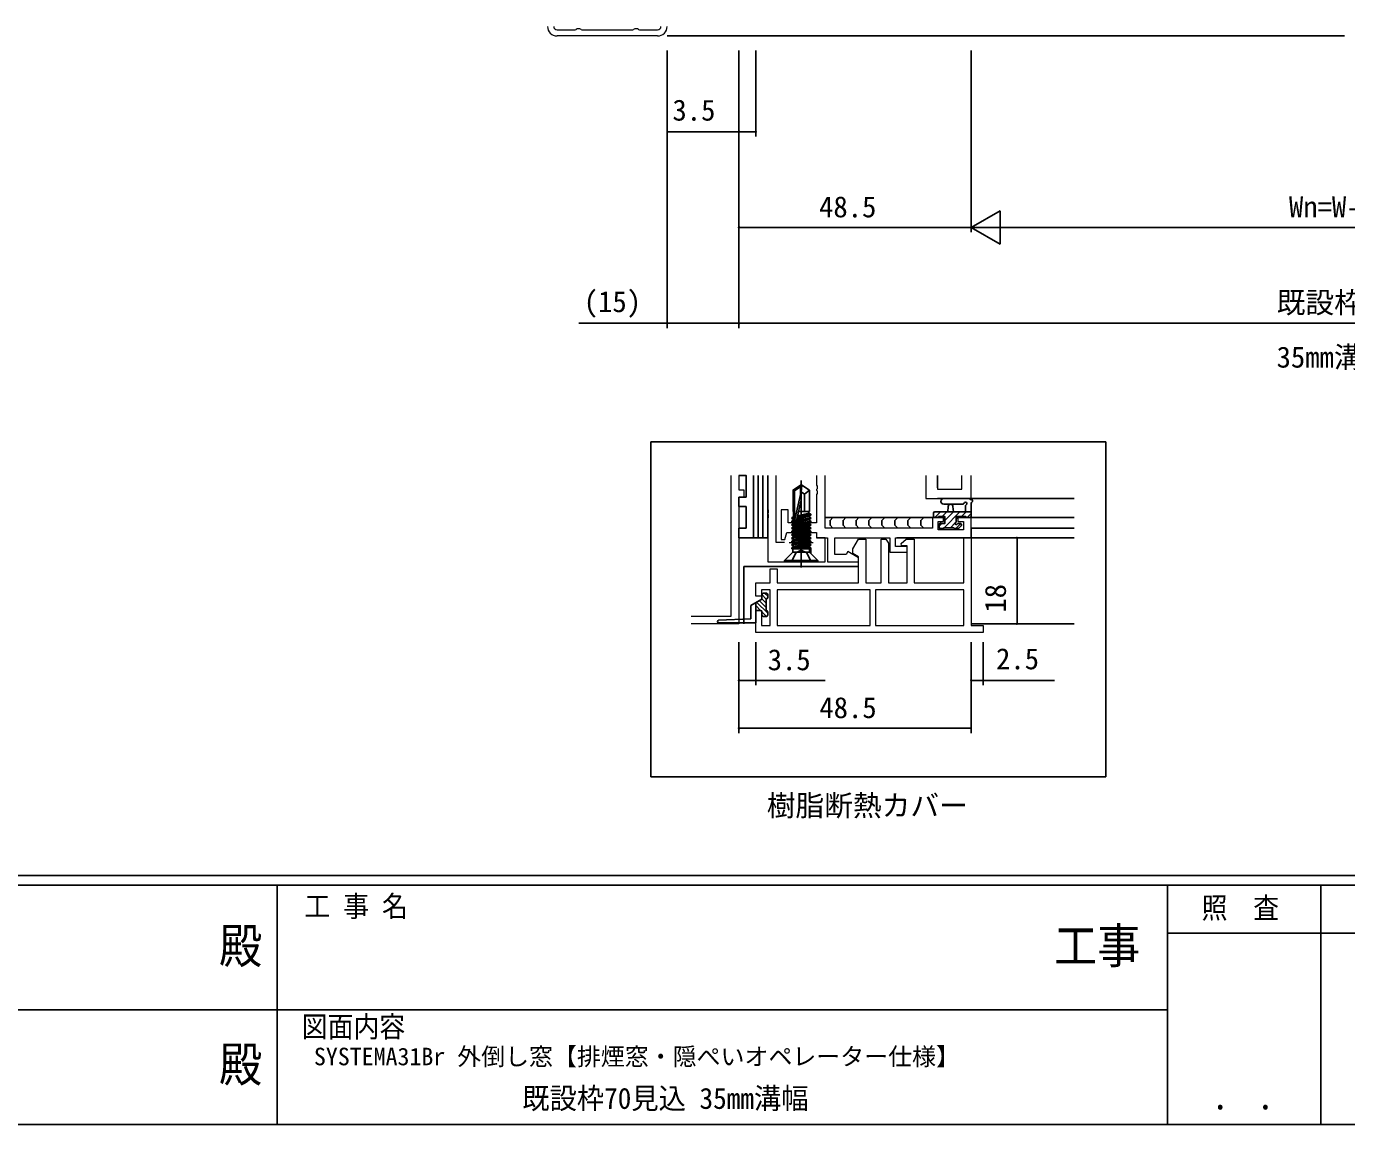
# Model space of a CAD drawing. Units: millimetres, scale not verified. Extents: x -567 to 567, y -403 to 403.
# Drawn here: x -65.1 to 210.7, y -403 to -173.6 of the extents above; entities that cross this region are included whole.
import ezdxf
from ezdxf.enums import TextEntityAlignment as Align

# ---------------------------------------------------------------- set-up
doc = ezdxf.new("R2010")
doc.units = ezdxf.units.MM
doc.header["$LTSCALE"] = 2
for name, color, linetype in [('0-0_0', 7, 'Continuous'), ('0-1_USER1', 3, 'Continuous'), ('0-3_YKK_12', 2, 'Continuous'), ('0-4_YKK_13', 4, 'Continuous'), ('0-6_YKK_D', 6, 'Continuous'), ('0-7_YKK_ZWAK', 7, 'Continuous')]:
    doc.layers.add(name, color=color, linetype=linetype)
doc.layers.add('0-2_YKK_11', color=7, linetype='Continuous', lineweight=18)
doc.styles.add('ＭＳ ゴシック', font='')
doc.styles.get('ＭＳ ゴシック').set_extended_font_data('MS Gothic')

msp = doc.modelspace()

# ---------------------------------------------------------------- linework, layer by layer
at = {"layer": '0-0_0'}
for p, q in [((65.398, -260.39), (65.398, -330.39)), ((65.398, -260.39), (160.398, -260.39)), ((160.398, -260.39), (160.398, -330.39)), ((160.398, -330.39), (65.398, -330.39))]:
    msp.add_line(p, q, dxfattribs=at)
at = {"layer": '0-2_YKK_11'}
for p, q in [((66.79, -175.626), (45.79, -175.626)), ((82.16, -296.794), (82.16, -267.424)), ((125.29, -267.424), (125.29, -270.294)), ((130.79, -291.324), (112.29, -291.324)), ((73.79, -296.794), (82.16, -296.794)), ((91.79, -298.724), (111.19, -298.724))]:
    msp.add_line(p, q, dxfattribs=at)
at = {"layer": '0-2_YKK_11', "color": 2}
for p, q in [((96.79, -278.924), (96.79, -283.924)), ((94.29, -281.424), (99.29, -281.424))]:
    msp.add_line(p, q, dxfattribs=at)
at = {"layer": '0-2_YKK_11'}
for points in [[(45.79, -174.326), (49.597, -174.326), (49.757, -174.28)], [(50.823, -174.28), (50.983, -174.326), (61.597, -174.326), (61.757, -174.28)], [(62.823, -174.28), (62.983, -174.326), (66.79, -174.326)], [(83.79, -267.424), (83.79, -270.424), (84.79, -270.424), (84.79, -271.924), (83.79, -271.924), (83.79, -298.424), (73.79, -298.424)], [(89.79, -267.424), (89.79, -274.466), (89.91, -274.649), (89.91, -275.199), (89.79, -275.383), (89.79, -275.466), (89.91, -275.649), (89.91, -276.199), (89.79, -276.383), (89.79, -285.424), (96.332, -285.424), (96.515, -285.304), (97.065, -285.304), (97.248, -285.424), (101.79, -285.424), (101.79, -280.424), (100.04, -280.424)], [(93.303, -281.424), (91.59, -281.424), (91.59, -267.424)], [(99.99, -267.424), (99.99, -269.466), (100.11, -269.649), (100.11, -270.199), (99.99, -270.383), (99.99, -270.466), (100.11, -270.649), (100.11, -271.199), (99.99, -271.383), (99.99, -277.324), (94.09, -277.324), (94.09, -274.624), (92.59, -274.624), (92.59, -280.824), (93.39, -280.824), (93.79, -279.324), (99.99, -279.324), (99.99, -280.424), (102.29, -280.424), (102.29, -285.424), (108.79, -285.424), (108.79, -284.624), (106.522, -283.315), (106.169, -283.924), (103.79, -283.924), (103.79, -280.424), (115.29, -280.424), (115.29, -283.424), (118.89, -283.424), (118.89, -282.224), (116.49, -282.224), (116.49, -280.424), (132.29, -280.424), (132.29, -276.224), (129.49, -276.224), (129.49, -277.024), (130.66, -277.024), (130.66, -278.794), (125.39, -278.794), (125.39, -277.024)], [(125.39, -277.024), (126.49, -277.024), (126.49, -276.224), (124.19, -276.224), (124.19, -278.424), (101.79, -278.424), (101.79, -267.424)], [(122.79, -267.424), (122.79, -272.224), (132.29, -272.224), (132.29, -267.424)], [(125.29, -267.424), (125.29, -270.294), (130.36, -270.294), (130.36, -267.424)]]:
    msp.add_lwpolyline(points, dxfattribs=at)
for points in [[(134.79, -300.224), (87.29, -300.224), (87.29, -295.624), (88.49, -295.624), (88.49, -298.724), (90.29, -298.724), (90.29, -291.324), (88.49, -291.324), (88.49, -292.624), (87.29, -292.624), (87.29, -289.824), (90.29, -289.824), (90.29, -286.924), (91.79, -286.924), (91.79, -289.824), (108.79, -289.824), (108.79, -284.417), (107.59, -283.724), (107.59, -282.724), (108.745, -280.724), (110.29, -280.724), (110.29, -289.824), (113.49, -289.824), (113.49, -280.724), (114.49, -280.724), (114.99, -281.59), (114.99, -289.824), (118.89, -289.824), (118.89, -282.124), (117.764, -282.026), (117.644, -281.644), (118.739, -280.724), (120.39, -280.724), (120.39, -289.824), (130.79, -289.824), (130.79, -280.424), (132.29, -280.424), (132.29, -298.724), (134.79, -298.724)], [(91.79, -298.724), (111.19, -298.724), (111.19, -291.324), (91.79, -291.324)], [(130.79, -291.324), (112.29, -291.324), (112.29, -298.724), (130.79, -298.724)]]:
    msp.add_lwpolyline(points, close=True, dxfattribs=at)
for centre, radius, start, end in [((45.79, -173.626), 2, 180.00001, 269.99999), ((45.79, -173.626), 0.7, 180.00001, 269.99999), ((66.79, -173.626), 2, 270.00001, 359.99999), ((66.79, -173.626), 0.7, 270.00001, 359.99999), ((50.29, -175.126), 1, 57.79576, 122.20424), ((62.29, -175.126), 1, 57.79576, 122.20424)]:
    msp.add_arc(centre, radius, start, end, dxfattribs=at)
at = {"layer": '0-3_YKK_12'}
for p, q in [((68.79, -175.626), (210.29, -175.626)), ((125.29, -267.424), (125.29, -269.994)), ((153.79, -272.224), (125.29, -272.224)), ((126.79, -276.224), (101.79, -276.224)), ((129.19, -276.224), (153.79, -276.224)), ((132.29, -278.424), (132.29, -280.424)), ((153.79, -278.424), (132.29, -278.424)), ((116.79, -280.424), (153.79, -280.424)), ((153.79, -298.424), (132.332, -298.424))]:
    msp.add_line(p, q, dxfattribs=at)
at = {"layer": '0-4_YKK_13'}
for p, q in [((87.79, -280.424), (87.79, -267.424)), ((88.79, -280.424), (88.79, -267.424)), ((89.79, -280.424), (89.79, -267.424)), ((95.09, -270.47), (96.64, -269.424)), ((95.39, -270.629), (96.64, -269.786)), ((96.64, -269.424), (96.94, -269.424)), ((96.64, -271.386), (96.64, -269.424)), ((96.94, -269.424), (96.64, -269.424)), ((96.64, -271.386), (96.64, -269.786)), ((96.79, -286.627), (96.79, -268.499)), ((96.79, -270.931), (96.94, -269.424)), ((96.79, -272.531), (96.79, -269.424)), ((98.49, -270.47), (96.94, -269.424)), ((95.39, -276.476), (95.39, -270.629)), ((95.447, -276.634), (96.64, -271.386)), ((95.881, -276.531), (96.79, -272.531)), ((96.79, -270.823), (97.49, -271.324)), ((97.49, -271.324), (98.49, -270.47)), ((97.49, -274.924), (97.49, -271.324)), ((98.49, -274.924), (98.49, -270.47)), ((126.562, -272.224), (131.724, -272.224)), ((95.09, -274.924), (95.39, -274.924)), ((95.19, -274.924), (95.19, -276.018)), ((98.769, -275.712), (95.954, -276.21)), ((95.995, -276.028), (98.769, -275.537)), ((96.04, -275.833), (98.39, -275.318)), ((96.246, -274.924), (98.49, -274.924)), ((98.39, -274.924), (98.39, -275.318)), ((98.769, -275.537), (98.39, -275.318)), ((98.769, -275.712), (98.39, -275.931)), ((98.769, -275.712), (98.769, -275.537)), ((124.39, -275.324), (124.39, -275.924)), ((124.686, -276.224), (125.886, -275.024)), ((132.29, -275.024), (124.69, -275.024)), ((126.233, -276.024), (127.233, -275.024)), ((126.562, -273.424), (130.523, -273.427)), ((126.627, -278.324), (129.927, -275.024)), ((126.79, -276.814), (128.58, -275.024)), ((127.39, -275.024), (127.492, -273.88)), ((128.59, -275.024), (128.488, -273.88)), ((130.274, -276.024), (131.274, -275.024)), ((131.09, -273.844), (131.09, -275.024)), ((131.421, -276.224), (132.29, -275.355)), ((132.29, -275.924), (132.29, -273.244)), ((94.811, -276.237), (95.19, -276.018)), ((94.811, -276.237), (95.39, -276.135)), ((94.811, -276.937), (98.769, -276.237)), ((94.811, -276.412), (94.811, -276.237)), ((95.39, -276.309), (94.811, -276.412)), ((98.769, -276.412), (94.811, -277.112)), ((94.811, -276.412), (95.19, -276.631)), ((94.811, -276.937), (95.19, -276.718)), ((94.811, -277.637), (98.769, -276.937)), ((94.811, -277.112), (94.811, -276.937)), ((98.769, -277.112), (94.811, -277.812)), ((94.811, -277.112), (95.19, -277.331)), ((94.811, -277.637), (95.19, -277.418)), ((98.769, -277.637), (94.811, -278.337)), ((94.811, -277.812), (94.811, -277.637)), ((94.811, -277.812), (95.19, -278.031)), ((94.811, -278.512), (98.769, -277.812)), ((94.811, -278.337), (95.19, -278.118)), ((98.769, -278.337), (94.811, -279.037)), ((94.811, -278.512), (94.811, -278.337)), ((94.811, -278.512), (95.19, -278.731)), ((94.811, -279.212), (98.769, -278.512)), ((95.19, -276.018), (95.39, -275.975)), ((95.414, -276.582), (95.19, -276.631)), ((95.19, -276.631), (95.19, -276.718)), ((98.39, -276.631), (95.19, -277.331)), ((95.19, -276.718), (95.469, -276.657)), ((95.19, -277.418), (98.39, -276.718)), ((95.19, -277.331), (95.19, -277.418)), ((98.39, -277.331), (95.19, -278.031)), ((95.19, -278.118), (98.39, -277.418)), ((98.39, -278.031), (95.19, -278.731)), ((95.19, -278.031), (95.19, -278.118)), ((95.19, -278.818), (98.39, -278.118)), ((95.868, -276.57), (98.39, -276.018)), ((98.39, -275.931), (95.893, -276.477)), ((98.39, -275.924), (98.39, -276.018)), ((98.769, -276.237), (98.39, -276.018)), ((98.769, -276.412), (98.39, -276.631)), ((98.39, -276.631), (98.39, -276.718)), ((98.769, -277.112), (98.39, -277.331)), ((98.39, -277.331), (98.39, -277.418)), ((98.769, -277.637), (98.39, -277.418)), ((98.769, -277.812), (98.39, -278.031)), ((98.39, -278.031), (98.39, -278.118)), ((98.769, -278.337), (98.39, -278.118)), ((98.769, -278.512), (98.39, -278.731)), ((98.769, -276.412), (98.769, -276.237)), ((98.769, -277.812), (98.769, -277.637)), ((98.769, -278.512), (98.769, -278.337)), ((124.66, -276.224), (101.79, -276.224)), ((124.69, -276.224), (125.29, -276.224)), ((125.59, -278.014), (126.18, -277.424)), ((125.59, -277.724), (125.59, -278.224)), ((125.86, -277.024), (125.86, -277.427)), ((126.79, -276.224), (126.19, -276.224)), ((126.431, -278.52), (126.586, -278.365)), ((126.645, -276.224), (126.465, -276.404)), ((126.59, -278.324), (128.69, -278.324)), ((127.974, -278.324), (128.953, -277.345)), ((129.121, -278.524), (130.165, -277.48)), ((129.79, -276.224), (129.19, -276.224)), ((129.537, -276.224), (129.19, -276.572)), ((129.99, -277.424), (129.651, -277.424)), ((129.702, -278.437), (130.202, -277.937)), ((131.39, -276.224), (131.99, -276.224)), ((94.811, -279.037), (95.19, -278.818)), ((98.769, -279.037), (94.811, -279.737)), ((94.811, -279.212), (94.811, -279.037)), ((94.811, -279.212), (95.19, -279.431)), ((94.811, -279.912), (98.769, -279.212)), ((94.811, -279.737), (95.19, -279.518)), ((98.769, -279.737), (94.811, -280.437)), ((94.811, -279.912), (94.811, -279.737)), ((94.811, -279.912), (95.19, -280.131)), ((94.811, -280.612), (98.769, -279.912)), ((94.811, -280.437), (95.19, -280.218)), ((98.769, -280.437), (94.811, -281.137)), ((94.811, -280.612), (94.811, -280.437)), ((94.811, -280.612), (95.19, -280.831)), ((94.811, -281.312), (98.769, -280.612)), ((94.811, -281.137), (95.19, -280.918)), ((98.769, -281.137), (94.811, -281.837)), ((94.811, -281.312), (94.811, -281.137)), ((98.39, -278.731), (95.19, -279.431)), ((95.19, -278.731), (95.19, -278.818)), ((95.19, -279.518), (98.39, -278.818)), ((98.39, -279.431), (95.19, -280.131)), ((95.19, -279.431), (95.19, -279.518)), ((95.19, -280.218), (98.39, -279.518)), ((98.39, -280.131), (95.19, -280.831)), ((95.19, -280.131), (95.19, -280.218)), ((95.19, -280.918), (98.39, -280.218)), ((98.39, -280.831), (95.19, -281.531)), ((95.19, -280.831), (95.19, -280.918)), ((95.19, -281.618), (98.39, -280.918)), ((98.39, -278.731), (98.39, -278.818)), ((98.769, -279.037), (98.39, -278.818)), ((98.769, -279.212), (98.39, -279.431)), ((98.39, -279.431), (98.39, -279.518)), ((98.769, -279.737), (98.39, -279.518)), ((98.769, -279.912), (98.39, -280.131)), ((98.39, -280.131), (98.39, -280.218)), ((98.769, -280.437), (98.39, -280.218)), ((98.769, -280.612), (98.39, -280.831)), ((98.39, -280.831), (98.39, -280.918)), ((98.769, -281.137), (98.39, -280.918)), ((98.769, -279.212), (98.769, -279.037)), ((98.769, -279.912), (98.769, -279.737)), ((98.769, -280.612), (98.769, -280.437)), ((98.769, -281.312), (98.769, -281.137)), ((125.89, -278.524), (126.39, -278.524)), ((126.376, -278.526), (126.645, -278.794)), ((128.89, -278.524), (129.49, -278.524)), ((129.269, -278.526), (129.537, -278.794)), ((93.29, -285.194), (94.914, -283.571)), ((94.811, -281.312), (95.19, -281.531)), ((94.811, -282.012), (98.769, -281.312)), ((94.811, -281.837), (95.19, -281.618)), ((98.769, -281.837), (94.811, -282.537)), ((94.811, -282.012), (94.811, -281.837)), ((94.811, -282.012), (95.19, -282.231)), ((94.811, -282.712), (98.769, -282.012)), ((94.811, -282.537), (95.19, -282.318)), ((94.811, -282.724), (94.811, -282.537)), ((94.811, -282.724), (98.769, -282.724)), ((95.06, -283.217), (95.06, -282.724)), ((95.06, -283.424), (98.52, -283.424)), ((98.39, -281.531), (95.19, -282.231)), ((95.19, -281.531), (95.19, -281.618)), ((95.19, -282.318), (98.39, -281.618)), ((95.19, -282.231), (95.19, -282.318)), ((98.39, -282.231), (96.132, -282.724)), ((96.534, -282.724), (98.39, -282.318)), ((98.769, -281.312), (98.39, -281.531)), ((98.39, -281.531), (98.39, -281.618)), ((98.769, -281.837), (98.39, -281.618)), ((98.769, -282.012), (98.39, -282.231)), ((98.39, -282.231), (98.39, -282.318)), ((98.769, -282.537), (98.39, -282.318)), ((98.52, -283.217), (98.52, -282.724)), ((100.29, -285.194), (98.667, -283.571)), ((98.769, -282.012), (98.769, -281.837)), ((98.769, -282.768), (98.769, -283.625)), ((84.79, -286.424), (108.79, -286.424)), ((84.79, -286.424), (84.79, -298.424)), ((93.29, -285.424), (93.29, -285.194)), ((93.29, -285.194), (100.29, -285.194)), ((93.29, -285.424), (100.29, -285.424)), ((100.29, -285.424), (100.29, -285.194)), ((88.59, -292.274), (88.59, -293.224)), ((88.89, -291.974), (89.49, -291.974)), ((89.79, -292.616), (89.148, -291.974)), ((89.79, -292.274), (89.79, -292.924)), ((86.29, -294.552), (88.59, -293.224)), ((86.29, -297.374), (86.29, -294.552)), ((87.29, -293.975), (87.29, -298.174)), ((88.309, -295.625), (87.29, -294.606)), ((89.79, -296.208), (87.459, -293.877)), ((89.49, -295.01), (88.029, -293.549)), ((89.5, -293.224), (88.59, -292.314)), ((89.49, -294.112), (88.59, -293.212)), ((89.49, -295.624), (89.49, -293.224)), ((86.29, -297.374), (79.521, -297.675)), ((87.41, -295.624), (87.29, -295.504)), ((88.29, -295.624), (87.29, -295.624)), ((89.552, -296.868), (88.59, -295.906)), ((88.59, -295.924), (88.59, -296.574)), ((88.89, -296.874), (89.49, -296.874)), ((89.79, -295.924), (89.79, -296.574)), ((79.541, -298.174), (87.29, -298.174))]:
    msp.add_line(p, q, dxfattribs=at)
for points in [[(83.79, -271.924), (85.29, -271.924), (85.29, -267.424), (83.79, -267.424)], [(86.79, -267.424), (86.79, -280.424), (83.79, -280.424), (83.79, -278.424), (85.29, -278.424), (85.29, -273.924), (83.79, -273.924), (83.79, -271.924)], [(86.79, -267.424), (86.79, -280.424), (87.79, -280.424)], [(87.79, -267.424), (87.79, -280.424), (88.79, -280.424)], [(88.79, -267.424), (88.79, -280.424), (89.79, -280.424)], [(95.09, -274.924), (95.09, -270.47), (95.39, -270.629)], [(98.769, -277.112), (98.769, -276.937), (98.39, -276.718)], [(103.421, -276.224), (102.821, -276.824), (102.821, -277.824), (103.421, -278.424)], [(106.129, -276.224), (105.529, -276.824), (105.529, -277.824), (106.129, -278.424)], [(108.836, -276.224), (108.236, -276.824), (108.236, -277.824), (108.836, -278.424)], [(111.544, -276.224), (110.944, -276.824), (110.944, -277.824), (111.544, -278.424)], [(114.252, -276.224), (113.652, -276.824), (113.652, -277.824), (114.252, -278.424)], [(116.96, -276.224), (116.36, -276.824), (116.36, -277.824), (116.96, -278.424)], [(119.667, -276.224), (119.067, -276.824), (119.067, -277.824), (119.667, -278.424)], [(122.375, -276.224), (121.775, -276.824), (121.775, -277.824), (122.375, -278.424)], [(125.49, -276.024), (126.79, -276.024), (126.79, -277.424), (125.89, -277.424)], [(129.19, -276.963), (129.19, -276.024), (131.19, -276.024)], [(94.74, -285.424), (95.645, -283.609), (96.79, -283)], [(98.84, -285.424), (97.935, -283.609), (96.79, -283)], [(98.697, -282.724), (98.769, -282.712), (98.769, -282.537), (97.71, -282.724)]]:
    msp.add_lwpolyline(points, dxfattribs=at)
for centre, radius, start, end in [((126.563, -272.824), 0.6, 89.95977, 269.95977), ((131.724, -272.524), 0.3, 40.52878, 90), ((132.181, -272.135), 0.3, 220.52878, 280.52878), ((132.29, -272.724), 0.3, 300, 100.52878), ((132.59, -273.244), 0.3, 120, 180), ((124.69, -275.324), 0.3, 90, 180), ((127.99, -273.924), 0.5, 5.09207, 174.90793), ((130.524, -273.127), 0.3, 269.95977, 340.81024), ((131.09, -273.324), 0.3, 300, 160.81024), ((131.39, -273.844), 0.3, 120, 180), ((95.639, -276.476), 0.248, 180, 347.19096), ((124.69, -275.924), 0.3, 180, 270), ((125.29, -276.024), 0.2, 270, 0), ((125.89, -277.724), 0.3, 90, 180), ((125.89, -278.224), 0.3, 180, 270), ((126.39, -278.324), 0.2, 270, 0), ((128.89, -278.324), 0.2, 180, 270), ((129.19, -277.424), 0.25, 123.05573, 326.94427), ((128.89, -276.963), 0.3, 303.05573, 0), ((129.651, -277.724), 0.3, 90, 146.94427), ((129.49, -278.224), 0.3, 270, 315), ((129.99, -277.724), 0.3, 315, 90), ((131.39, -276.024), 0.2, 180, 270), ((131.99, -275.924), 0.3, 270, 0), ((94.56, -283.217), 0.5, 315, 0), ((99.02, -283.217), 0.5, 180, 225), ((88.89, -292.274), 0.3, 90.00027, 180), ((89.49, -292.274), 0.3, 0, 90.00027), ((89.49, -292.924), 0.3, 270.00027, 0), ((79.541, -297.924), 0.25, 94.56228, 270), ((88.29, -295.924), 0.3, 0, 90), ((88.89, -296.574), 0.3, 180, 269.99995), ((89.49, -295.924), 0.3, 0, 90.00027), ((89.49, -296.574), 0.3, 269.99995, 0)]:
    msp.add_arc(centre, radius, start, end, dxfattribs=at)
at = {"layer": '0-6_YKK_D'}
for p, q in [((68.79, -178.626), (68.79, -236.626)), ((83.79, -178.626), (83.79, -196.626)), ((83.79, -178.626), (83.79, -236.626)), ((83.79, -178.626), (83.79, -236.626)), ((83.79, -178.626), (83.79, -216.626)), ((87.29, -178.626), (87.29, -196.626)), ((132.29, -178.626), (132.29, -216.626)), ((132.29, -178.626), (132.29, -216.626)), ((132.29, -215.626), (138.352, -212.126)), ((138.352, -219.126), (138.352, -212.126)), ((83.79, -215.626), (132.29, -215.626)), ((132.29, -215.626), (138.352, -219.126)), ((132.29, -215.626), (144.415, -215.626)), ((139.29, -215.626), (284.29, -215.626)), ((83.79, -235.626), (339.79, -235.626)), ((141.872, -280.424), (141.872, -298.424)), ((83.79, -302.224), (83.79, -321.224)), ((83.79, -302.224), (83.79, -311.224)), ((87.29, -302.224), (87.29, -311.224)), ((132.29, -302.224), (132.29, -321.224)), ((132.29, -302.224), (132.29, -321.224)), ((132.29, -302.224), (132.29, -311.224)), ((134.79, -302.224), (134.79, -311.224)), ((83.79, -320.224), (132.29, -320.224))]:
    msp.add_line(p, q, dxfattribs=at)
for points in [[(87.29, -195.626), (83.79, -195.626), (68.89, -195.626)], [(83.79, -235.626), (68.79, -235.626), (50.37, -235.626)], [(83.79, -310.224), (87.29, -310.224), (101.79, -310.224)], [(132.29, -310.224), (134.79, -310.224), (149.69, -310.224)]]:
    msp.add_lwpolyline(points, dxfattribs=at)
for centre, start, end in [((83.79, -195.626), 0, 180), ((83.79, -195.626), 180, 0), ((87.29, -195.626), 0, 180), ((87.29, -195.626), 180, 0), ((83.79, -215.626), 0, 180), ((83.79, -215.626), 180, 0), ((68.79, -235.626), 0, 180), ((68.79, -235.626), 180, 0), ((83.79, -235.626), 0, 180), ((83.79, -235.626), 0, 180), ((83.79, -235.626), 180, 0), ((83.79, -235.626), 180, 0), ((141.872, -280.424), 90, 270), ((141.872, -280.424), 90, 270), ((141.872, -280.424), 270, 90), ((141.872, -280.424), 270, 90), ((141.872, -298.424), 90, 270), ((141.872, -298.424), 270, 90), ((83.79, -310.224), 0, 180), ((83.79, -310.224), 180, 0), ((87.29, -310.224), 0, 180), ((87.29, -310.224), 180, 0), ((132.29, -310.224), 0, 180), ((132.29, -310.224), 180, 0), ((134.79, -310.224), 0, 180), ((134.79, -310.224), 180, 0), ((83.79, -320.224), 0, 180), ((83.79, -320.224), 180, 0)]:
    msp.add_arc(centre, 0.106, start, end, dxfattribs=at)
at = {"layer": '0-7_YKK_ZWAK'}
for p, q in [((537.3, -351), (-562.7, -351)), ((483.3, -353), (-562.7, -353)), ((-12.7, -353), (-12.7, -403)), ((173.3, -353), (173.3, -403)), ((205.3, -353), (205.3, -403)), ((270.706, -362.999), (173.3, -362.999)), ((-194.7, -378.999), (-10.7, -378.999)), ((-10.7, -378.999), (173.3, -378.999)), ((-562.7, -403), (483.3, -403))]:
    msp.add_line(p, q, dxfattribs=at)

# ---------------------------------------------------------------- texts
at = {"layer": '0-1_USER1', "style": 'ＭＳ ゴシック'}
for s, height, p in [('35mm溝幅', 4.399, (196.084, -246.214)), ('樹脂断熱カバー', 4.399, (89.594, -339.875)), ('SYSTEMA31Br 外倒し窓【排煙窓・隠ぺいオペレーター仕様】', 3.666, (-4.995, -391.713))]:
    msp.add_text(s, height=height, dxfattribs=at).set_placement(p, align=Align.BOTTOM_LEFT)
at = {"layer": '0-1_USER1', "style": 'ＭＳ ゴシック', "width": 0.95}
msp.add_text('既設枠70見込 35mm溝幅', height=4.399, dxfattribs=at).set_placement((38.52, -401.035), align=Align.BOTTOM_LEFT)
at = {"layer": '0-6_YKK_D', "style": 'ＭＳ ゴシック'}
for s, p in [('3.5', (69.89, -194.626)), ('48.5', (100.52, -214.826)), ('Wn=W-97', (198.67, -214.826)), ('(15)', (51.37, -234.626)), ('既設枠W寸法', (196.11, -234.826)), ('3.5', (89.79, -309.424)), ('2.5', (137.49, -309.224)), ('48.5', (100.577, -319.424))]:
    msp.add_text(s, height=4.399, dxfattribs=at).set_placement(p, align=Align.BOTTOM_LEFT)
msp.add_text('18', height=4.399, rotation=90, dxfattribs=at).set_placement((140.872, -296.069), align=Align.BOTTOM_LEFT)
at = {"layer": '0-7_YKK_ZWAK', "style": 'ＭＳ ゴシック', "width": 0.9}
for s, height, p in [('工 事 名', 4.399, (-6.968, -360.904)), ('照  査', 4.399, (180.427, -361.257)), ('工事', 7.331, (149.631, -371.509)), ('殿', 7.331, (-24.817, -371.509)), ('図面内容', 4.399, (-7.532, -386.069)), ('殿', 7.331, (-24.817, -396.254)), (' ． ．', 5.132, (179.664, -401.494))]:
    msp.add_text(s, height=height, dxfattribs=at).set_placement(p, align=Align.BOTTOM_LEFT)

doc.saveas('drawing.dxf')
